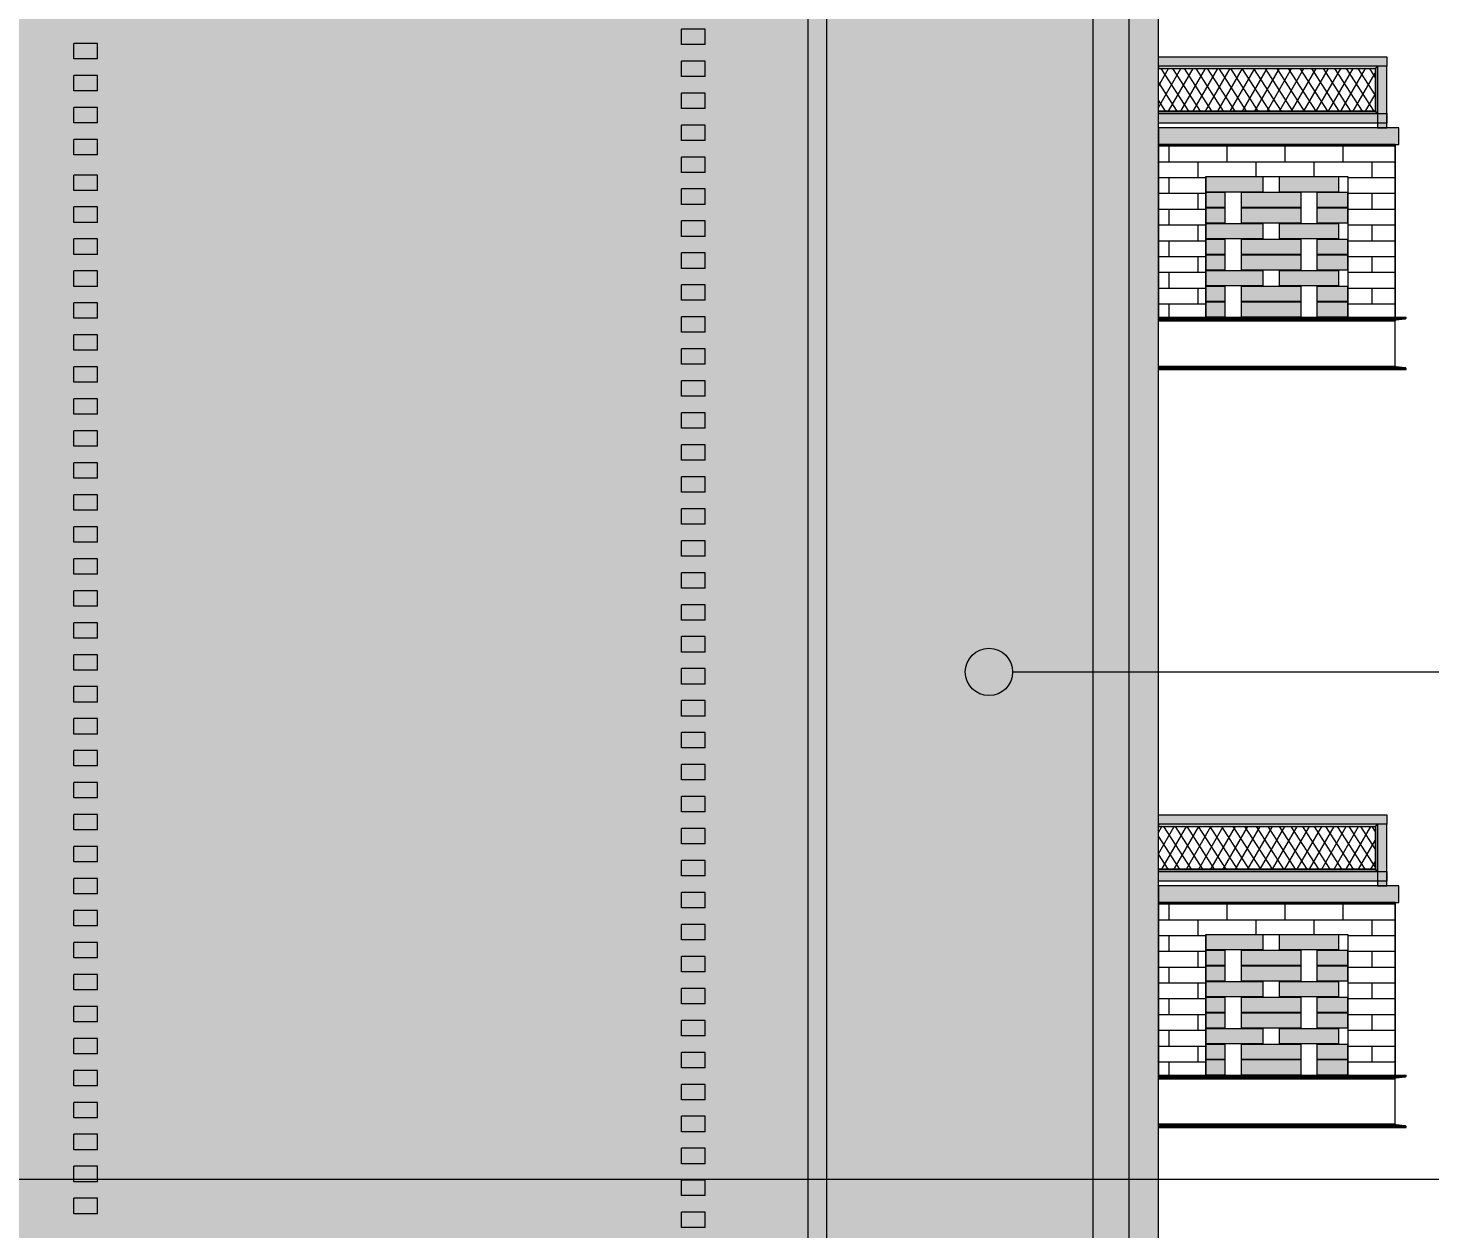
# Model space of a CAD drawing. Header units: millimetres. Extents: x 476571643 to 477489869, y 4620928210 to 4621294454.
# Drawn here: x 477350402 to 477356324, y 4621035677 to 4621040747 of the extents above; entities that cross this region are included whole.
import ezdxf

# ---------------------------------------------------------------- set-up
doc = ezdxf.new("R2010")
doc.units = ezdxf.units.MM
doc.header["$MEASUREMENT"] = 0
doc.set_wipeout_variables(frame=1)
doc.linetypes.add('Wipeout_Contour', pattern=[1000, 0, -1000])
for name, color, linetype, lineweight in [('0_Pen_No__250_Pen_No__255', 255, 'Continuous', 0), ('0_Pen_No__250_Pen_No__7', 7, 'Continuous', 0), ('New_2D Drafting - General_Pen_No__30_Pen_No__9_Pen_No__9_Pen_No__250', 7, 'Continuous', 0), ('New_2D Drafting - General_Pen_No__30_Pen_No__9_Pen_No__9_Pen_No__255', 255, 'Continuous', 0), ('New_2D Drafting - General_Pen_No__30_Pen_No__9_Pen_No__9_Pen_No__7', 7, 'Continuous', 0), ('New_2D Drafting - General_Pen_No__4', 7, 'Continuous', 0), ('New_2D Drafting - General_Pen_No__7', 7, 'Continuous', 0), ('New_Structural - Bearing_Pen_No__250', 7, 'Continuous', 0), ('New_Structural - Bearing_Pen_No__4', 7, 'Continuous', 0), ('Structural - Bearing_Pen_No__250', 7, 'Continuous', 0), ('zoma_Pen_No__142', 142, 'Continuous', 0), ('zoma_Pen_No__5_Pen_No__142', 142, 'Continuous', 0)]:
    doc.layers.add(name, color=color, linetype=linetype, lineweight=lineweight)
for name, color, linetype in [('New_2D Drafting - General_Pen_No__30_Pen_No__9_Pen_No__9', 7, 'Continuous'), ('zoma', 7, 'Continuous'), ('zoma_Pen_No__5', 7, 'Continuous')]:
    doc.layers.add(name, color=color, linetype=linetype)
doc.layers.add('New_2D Drafting - General_Pen_No__30_Pen_No__9_Pen_No__9_Pen_No__252', color=7, linetype='Continuous', lineweight=0, true_color=0x666666)
doc.layers.add('New_2D Drafting - General_Pen_No__30_Pen_No__9_Pen_No__9_Pen_No__254', color=7, linetype='Continuous', lineweight=0, true_color=0xcccccc)
doc.styles.add('GENERATED_STYLE_2', font='arial.ttf')
doc.dimstyles.new('GENERATED_STYLE__3', dxfattribs={"dimtxt": 200, "dimasz": 64.421331, "dimexe": 0.18, "dimexo": 3, "dimgap": 0.09, "dimtad": 1, "dimtih": 1, "dimtoh": 1, "dimlfac": 0.001, "dimzin": 0, "dimdsep": 46, "dimtxsty": 'GENERATED_STYLE_2', "dimblk": 'ARROWHEAD_2', "dimblk1": 'ARROWHEAD_2', "dimblk2": 'ARROWHEAD_2', "dimcen": 0.09, "dimclrd": 142, "dimclre": 142, "dimclrt": 142, "dimadec": 0, "dimazin": 0, "dimtfac": 1, "dimtdec": 4, "dimtmove": 0, "dimatfit": 3, "dimfxl": 1, "dimtolj": 1, "dimtzin": 0, "dimarcsym": 0})
pattern_1 = [(60, (476844527.15, 4621385791.044), (-38.9711432, 22.5), []), (122.8330945, (476844527.15, 4621385791.044), (36.8060797, 18.75), [])]

# ---------------------------------------------------------------- blocks, each defined once
blk = doc.blocks.new('*D1071', base_point=(476844527.1, 4621385791))
at = {"layer": 'zoma_Pen_No__142', "color": 142, "linetype": 'Continuous', "lineweight": 0, "transparency": 16777216}
for p, q in [((477354776.7, 4621029200.2), (477354776.7, 4621029073.1)), ((477355176.7, 4621029200.2), (477355176.7, 4621029073.1)), ((477354752.2, 4621029094.3), (477354801.2, 4621029179)), ((477355152.2, 4621029094.3), (477355201.2, 4621029179)), ((477355176.7, 4621029136.6), (477354776.7, 4621029136.6)), ((477355218.2, 4621029136.6), (477355176.7, 4621029136.6))]:
    blk.add_line(p, q, dxfattribs=at)
at = {"layer": 'zoma_Pen_No__142', "color": 142, "lineweight": 0, "transparency": 16777216, "insert": (477355201.2, 4621029176.6), "char_height": 200, "attachment_point": 7, "style": 'GENERATED_STYLE_2'}
blk.add_mtext('\\A1;{\\pql;\\fArial CYR|b0|i0|c204|p34;0.40}', dxfattribs=at)
blk = doc.blocks.new('ARROWHEAD_2')
at = {"color": 0, "linetype": 'Continuous', "lineweight": 0}
for p, q in [((0, 0), (-1, 0)), ((-0.378, -0.655), (0.378, 0.655))]:
    blk.add_line(p, q, dxfattribs=at)
blk = doc.blocks.new('*D1072', base_point=(476844527.1, 4621385791))
at = {"layer": 'zoma_Pen_No__142', "color": 142, "linetype": 'Continuous', "lineweight": 0, "transparency": 16777216}
for p, q in [((477348276.8, 4621029200.2), (477348276.8, 4621029073.1)), ((477354776.7, 4621029200.2), (477354776.7, 4621029073.1)), ((477348252.4, 4621029094.3), (477348301.3, 4621029179)), ((477354752.2, 4621029094.3), (477354801.2, 4621029179)), ((477354776.7, 4621029136.6), (477348276.8, 4621029136.6))]:
    blk.add_line(p, q, dxfattribs=at)
at = {"layer": 'zoma_Pen_No__142', "color": 142, "lineweight": 0, "transparency": 16777216, "char_height": 200, "attachment_point": 7, "style": 'GENERATED_STYLE_2'}
for s, insert in [('\\A1;{\\pql;\\fArial CYR|b0|i0|c204|p34;0.40}', (477348301.3, 4621029176.6)), ('\\A1;{\\pql;\\fArial CYR|b0|i0|c204|p34;6.50}', (477351260.7, 4621029176.6))]:
    blk.add_mtext(s, dxfattribs=dict(at, insert=insert))
blk = doc.blocks.new('Line_113', base_point=(477354460.9, 4621038028.9))
at = {"layer": 'zoma_Pen_No__5_Pen_No__142', "linetype": 'Continuous', "lineweight": 0}
blk.add_hatch(color=142, dxfattribs=at).paths.add_polyline_path([(477354360.9, 4621038028.9), (477354368.5, 4621037990.6), (477354390.2, 4621037958.2), (477354422.6, 4621037936.5), (477354460.9, 4621037928.9), (477354499.2, 4621037936.5), (477354531.6, 4621037958.2), (477354553.3, 4621037990.6), (477354560.9, 4621038028.9), (477354553.3, 4621038067.2), (477354531.6, 4621038099.6), (477354499.2, 4621038121.3), (477354460.9, 4621038128.9), (477354422.6, 4621038121.3), (477354390.2, 4621038099.6), (477354368.5, 4621038067.2)])
at = {"layer": 'zoma_Pen_No__5_Pen_No__142', "color": 142, "linetype": 'Continuous', "lineweight": 0}
blk.add_line((477354560.9, 4621038028.9), (477367891.1, 4621038028.9), dxfattribs=at)
blk.add_circle((477354460.9, 4621038028.9), 100, dxfattribs=at)
blk = doc.blocks.new('Line_122', base_point=(477337080.7, 4621035887.1))
at = {"layer": 'zoma_Pen_No__5_Pen_No__142', "color": 142, "linetype": 'Continuous', "lineweight": 0}
blk.add_line((477337180.7, 4621035887.1), (477367891.1, 4621035887.1), dxfattribs=at)

msp = doc.modelspace()

# ---------------------------------------------------------------- hatches: boundary and pattern name
at = {"layer": '0_Pen_No__250_Pen_No__255', "linetype": 'Continuous', "lineweight": 0, "true_color": 0x3f3f3f}
msp.add_hatch(color=250, dxfattribs=at).paths.add_polyline_path([(477353776.646, 4621031074.056), (477353776.646, 4621044388.623), (477353696.477, 4621044388.623), (477353696.12, 4621031074.055)])
at = {"layer": 'New_2D Drafting - General_Pen_No__30_Pen_No__9_Pen_No__9_Pen_No__254', "linetype": 'Continuous', "lineweight": 0, "true_color": 0xcccccc}
h = msp.add_hatch(dxfattribs=at)
h.set_pattern_fill('BRICK___RUNNING_BOND', color=254, style=0, pattern_type=2)
h.set_pattern_definition([(180, (477344577, 4621041395.33), (0, 66.64), []), (90, (477344577, 4621041395.33), (244.8, 0), [66.64, -66.64]), (90, (477344454.6, 4621041461.97), (244.8, 0), [66.64, -66.64])])
h.paths.add_polyline_path([(477337406.639, 4621035816.115), (477337477.043, 4621035816.115), (477337477.043, 4621033186.772), (477337481.597, 4621033186.115), (477355176.646, 4621033186.115), (477355176.646, 4621036386.104), (477355176.646, 4621046385.712), (477337406.646, 4621046385.708), (477337406.646, 4621045926.117)])
h.paths.add_polyline_path([(477346352.317, 4621038886.115), (477347952.751, 4621038886.115), (477347952.751, 4621037286.115), (477346352.317, 4621037286.115)], flags=0)
h.paths.add_polyline_path([(477347952.751, 4621040486.115), (477346352.317, 4621040486.115), (477346352.317, 4621042086.115), (477347952.751, 4621042086.115)], flags=0)
h.paths.add_polyline_path([(477347952.751, 4621034086.115), (477347952.751, 4621035686.115), (477346352.751, 4621035686.115), (477346352.751, 4621034086.115)], flags=0)
h.paths.add_polyline_path([(477347952.751, 4621043686.116), (477347952.751, 4621045286.115), (477346352.751, 4621045286.115), (477346352.751, 4621043686.116)], flags=0)
at = {"layer": 'New_2D Drafting - General_Pen_No__30_Pen_No__9_Pen_No__9_Pen_No__255', "linetype": 'Continuous', "lineweight": 0}
for points in [[(477355051.714, 4621030902.216), (477354901.714, 4621030923.832), (477354901.714, 4621045686.141), (477355051.714, 4621045686.141)], [(477356142.005, 4621040626.114), (477356142.005, 4621040586.114), (477355176.646, 4621040586.114), (477355176.646, 4621040626.114)], [(477356091.999, 4621040576.114), (477356101.999, 4621040586.114), (477355176.646, 4621040586.114), (477355176.646, 4621040576.114)], [(477356091.999, 4621040576.114), (477356091.999, 4621040396.114), (477356101.999, 4621040386.114), (477356101.999, 4621040586.114)], [(477356101.999, 4621040326.114), (477356142.005, 4621040326.114), (477356142.005, 4621040586.114), (477356101.999, 4621040586.114)], [(477356091.999, 4621040396.114), (477356101.999, 4621040386.114), (477355176.646, 4621040386.114), (477355176.646, 4621040396.114)], [(477356142.005, 4621040386.114), (477356142.005, 4621040346.114), (477355176.646, 4621040346.114), (477355176.646, 4621040386.114)], [(477355176.646, 4621040256.114), (477356192.005, 4621040256.114), (477356192.005, 4621040326.114), (477355176.646, 4621040326.114)], [(477356142.005, 4621037426.114), (477356142.005, 4621037386.114), (477355176.646, 4621037386.114), (477355176.646, 4621037426.114)], [(477356091.999, 4621037376.114), (477356101.999, 4621037386.114), (477355176.646, 4621037386.114), (477355176.646, 4621037376.114)], [(477356091.999, 4621037376.114), (477356091.999, 4621037196.114), (477356101.999, 4621037186.114), (477356101.999, 4621037386.114)], [(477356101.999, 4621037126.114), (477356142.005, 4621037126.114), (477356142.005, 4621037386.114), (477356101.999, 4621037386.114)], [(477356091.999, 4621037196.114), (477356101.999, 4621037186.114), (477355176.646, 4621037186.114), (477355176.646, 4621037196.114)], [(477356142.005, 4621037186.114), (477356142.005, 4621037146.114), (477355176.646, 4621037146.114), (477355176.646, 4621037186.114)], [(477355176.646, 4621037056.114), (477356192.005, 4621037056.114), (477356192.005, 4621037126.114), (477355176.646, 4621037126.114)]]:
    msp.add_hatch(color=255, dxfattribs=at).paths.add_polyline_path(points)
at = {"layer": 'New_2D Drafting - General_Pen_No__7', "linetype": 'Continuous', "lineweight": 0}
h = msp.add_hatch(dxfattribs=at)
h.set_pattern_fill('BATT_INSULATION', style=0, pattern_type=2)
h.set_pattern_definition(pattern_1)
h.paths.add_polyline_path([(477355176.646, 4621040396.114), (477355176.646, 4621040576.114), (477356091.999, 4621040576.114), (477356091.999, 4621040396.114)])
h = msp.add_hatch(dxfattribs=at)
h.set_pattern_fill('BATT_INSULATION', style=0, pattern_type=2)
h.set_pattern_definition(pattern_1)
h.paths.add_polyline_path([(477355176.646, 4621037196.114), (477355176.646, 4621037376.114), (477356091.999, 4621037376.114), (477356091.999, 4621037196.114)])

# ---------------------------------------------------------------- linework, layer by layer
at = {"layer": '0_Pen_No__250_Pen_No__7', "color": 7, "linetype": 'Continuous', "lineweight": 0, "flags": 128}
msp.add_lwpolyline([(477353776.646, 4621031074.056), (477353776.646, 4621044388.623), (477353696.477, 4621044388.623), (477353696.12, 4621031074.055)], close=True, dxfattribs=at)
at = {"layer": 'New_2D Drafting - General_Pen_No__30_Pen_No__9_Pen_No__9_Pen_No__250', "color": 7, "linetype": 'Continuous', "lineweight": 0, "flags": 128}
for points in [[(477356142.005, 4621040386.114), (477356142.005, 4621040346.114), (477355176.646, 4621040346.114), (477355176.646, 4621040386.114)], [(477356142.005, 4621037186.114), (477356142.005, 4621037146.114), (477355176.646, 4621037146.114), (477355176.646, 4621037186.114)]]:
    msp.add_lwpolyline(points, close=True, dxfattribs=at)
at = {"layer": 'New_2D Drafting - General_Pen_No__30_Pen_No__9_Pen_No__9_Pen_No__7', "color": 7, "linetype": 'Continuous', "lineweight": 0, "flags": 128}
for points in [[(477337406.639, 4621035816.115), (477337477.043, 4621035816.115), (477337477.043, 4621033186.772), (477337481.597, 4621033186.115), (477355176.646, 4621033186.115), (477355176.646, 4621036386.104), (477355176.646, 4621046385.712), (477337406.646, 4621046385.708), (477337406.646, 4621045926.117)], [(477355051.714, 4621030902.216), (477354901.714, 4621030923.832), (477354901.714, 4621045686.141), (477355051.714, 4621045686.141)], [(477356142.005, 4621040626.114), (477356142.005, 4621040586.114), (477355176.646, 4621040586.114), (477355176.646, 4621040626.114)], [(477356091.999, 4621040576.114), (477356101.999, 4621040586.114), (477355176.646, 4621040586.114), (477355176.646, 4621040576.114)], [(477356091.999, 4621040576.114), (477356091.999, 4621040396.114), (477356101.999, 4621040386.114), (477356101.999, 4621040586.114)], [(477356101.999, 4621040326.114), (477356142.005, 4621040326.114), (477356142.005, 4621040586.114), (477356101.999, 4621040586.114)], [(477356091.999, 4621040396.114), (477356101.999, 4621040386.114), (477355176.646, 4621040386.114), (477355176.646, 4621040396.114)], [(477355176.646, 4621040256.114), (477356192.005, 4621040256.114), (477356192.005, 4621040326.114), (477355176.646, 4621040326.114)], [(477356142.005, 4621037426.114), (477356142.005, 4621037386.114), (477355176.646, 4621037386.114), (477355176.646, 4621037426.114)], [(477356091.999, 4621037376.114), (477356101.999, 4621037386.114), (477355176.646, 4621037386.114), (477355176.646, 4621037376.114)], [(477356091.999, 4621037376.114), (477356091.999, 4621037196.114), (477356101.999, 4621037186.114), (477356101.999, 4621037386.114)], [(477356101.999, 4621037126.114), (477356142.005, 4621037126.114), (477356142.005, 4621037386.114), (477356101.999, 4621037386.114)], [(477356091.999, 4621037196.114), (477356101.999, 4621037186.114), (477355176.646, 4621037186.114), (477355176.646, 4621037196.114)], [(477355176.646, 4621037056.114), (477356192.005, 4621037056.114), (477356192.005, 4621037126.114), (477355176.646, 4621037126.114)]]:
    msp.add_lwpolyline(points, close=True, dxfattribs=at)
at = {"layer": 'New_2D Drafting - General_Pen_No__4', "color": 7, "linetype": 'Continuous', "lineweight": 0, "flags": 128}
for points in [[(477355176.646, 4621040396.114), (477355176.646, 4621040576.114), (477356091.999, 4621040576.114), (477356091.999, 4621040396.114)], [(477355176.646, 4621037196.114), (477355176.646, 4621037376.114), (477356091.999, 4621037376.114), (477356091.999, 4621037196.114)]]:
    msp.add_lwpolyline(points, close=True, dxfattribs=at)
at = {"layer": 'New_Structural - Bearing_Pen_No__250', "color": 7, "linetype": 'Continuous', "lineweight": 0}
for p, q in [((477353162.422, 4621040677.856), (477353162.422, 4621040742.856)), ((477353262.422, 4621040742.856), (477353162.422, 4621040742.856)), ((477353262.422, 4621040677.856), (477353262.422, 4621040742.856)), ((477350595.867, 4621040616.738), (477350595.867, 4621040681.738)), ((477350695.867, 4621040681.738), (477350595.867, 4621040681.738)), ((477350695.867, 4621040616.738), (477350695.867, 4621040681.738)), ((477353262.422, 4621040677.856), (477353162.422, 4621040677.856)), ((477350695.867, 4621040616.738), (477350595.867, 4621040616.738)), ((477353162.422, 4621040542.856), (477353162.422, 4621040607.856)), ((477353262.422, 4621040607.856), (477353162.422, 4621040607.856)), ((477353262.422, 4621040542.856), (477353262.422, 4621040607.856)), ((477350595.867, 4621040481.738), (477350595.867, 4621040546.738)), ((477350695.867, 4621040546.738), (477350595.867, 4621040546.738)), ((477350695.867, 4621040481.738), (477350695.867, 4621040546.738)), ((477353262.422, 4621040542.856), (477353162.422, 4621040542.856)), ((477350695.867, 4621040481.738), (477350595.867, 4621040481.738)), ((477353162.422, 4621040407.856), (477353162.422, 4621040472.856)), ((477353262.422, 4621040472.856), (477353162.422, 4621040472.856)), ((477353262.422, 4621040407.856), (477353262.422, 4621040472.856)), ((477350595.867, 4621040346.738), (477350595.867, 4621040411.738)), ((477350695.867, 4621040411.738), (477350595.867, 4621040411.738)), ((477350695.867, 4621040346.738), (477350695.867, 4621040411.738)), ((477353262.422, 4621040407.856), (477353162.422, 4621040407.856)), ((477350695.867, 4621040346.738), (477350595.867, 4621040346.738)), ((477353162.422, 4621040272.856), (477353162.422, 4621040337.856)), ((477353262.422, 4621040337.856), (477353162.422, 4621040337.856)), ((477353262.422, 4621040272.856), (477353262.422, 4621040337.856)), ((477350595.867, 4621040211.738), (477350595.867, 4621040276.738)), ((477350695.867, 4621040276.738), (477350595.867, 4621040276.738)), ((477350695.867, 4621040211.738), (477350695.867, 4621040276.738)), ((477353262.422, 4621040272.856), (477353162.422, 4621040272.856)), ((477350695.867, 4621040211.738), (477350595.867, 4621040211.738)), ((477353162.422, 4621040137.856), (477353162.422, 4621040202.856)), ((477353262.422, 4621040202.856), (477353162.422, 4621040202.856)), ((477353262.422, 4621040137.856), (477353262.422, 4621040202.856)), ((477350595.867, 4621040061.822), (477350595.867, 4621040126.822)), ((477350695.867, 4621040126.822), (477350595.867, 4621040126.822)), ((477350695.867, 4621040061.822), (477350695.867, 4621040126.822)), ((477353262.422, 4621040137.856), (477353162.422, 4621040137.856)), ((477350695.867, 4621040061.822), (477350595.867, 4621040061.822)), ((477353162.422, 4621040002.856), (477353162.422, 4621040067.856)), ((477353262.422, 4621040067.856), (477353162.422, 4621040067.856)), ((477353262.422, 4621040002.856), (477353262.422, 4621040067.856)), ((477350595.867, 4621039926.822), (477350595.867, 4621039991.822)), ((477350695.867, 4621039991.822), (477350595.867, 4621039991.822)), ((477350695.867, 4621039926.822), (477350695.867, 4621039991.822)), ((477353262.422, 4621040002.856), (477353162.422, 4621040002.856)), ((477350695.867, 4621039926.822), (477350595.867, 4621039926.822)), ((477353162.422, 4621039867.856), (477353162.422, 4621039932.856)), ((477353262.422, 4621039932.856), (477353162.422, 4621039932.856)), ((477353262.422, 4621039867.856), (477353262.422, 4621039932.856)), ((477353262.422, 4621039867.856), (477353162.422, 4621039867.856)), ((477350595.867, 4621039791.822), (477350595.867, 4621039856.822)), ((477350695.867, 4621039856.822), (477350595.867, 4621039856.822)), ((477350695.867, 4621039791.822), (477350695.867, 4621039856.822)), ((477350695.867, 4621039791.822), (477350595.867, 4621039791.822)), ((477353162.422, 4621039732.856), (477353162.422, 4621039797.856)), ((477353262.422, 4621039797.856), (477353162.422, 4621039797.856)), ((477353262.422, 4621039732.856), (477353262.422, 4621039797.856)), ((477350595.867, 4621039656.822), (477350595.867, 4621039721.822)), ((477350695.867, 4621039721.822), (477350595.867, 4621039721.822)), ((477350695.867, 4621039656.822), (477350695.867, 4621039721.822)), ((477353262.422, 4621039732.856), (477353162.422, 4621039732.856)), ((477350695.867, 4621039656.822), (477350595.867, 4621039656.822)), ((477353162.422, 4621039597.856), (477353162.422, 4621039662.856)), ((477353262.422, 4621039662.856), (477353162.422, 4621039662.856)), ((477353262.422, 4621039597.856), (477353262.422, 4621039662.856)), ((477350595.867, 4621039521.822), (477350595.867, 4621039586.822)), ((477350695.867, 4621039586.822), (477350595.867, 4621039586.822)), ((477350695.867, 4621039521.822), (477350695.867, 4621039586.822)), ((477353262.422, 4621039597.856), (477353162.422, 4621039597.856)), ((477350695.867, 4621039521.822), (477350595.867, 4621039521.822)), ((477353162.422, 4621039462.856), (477353162.422, 4621039527.856)), ((477353262.422, 4621039527.856), (477353162.422, 4621039527.856)), ((477353262.422, 4621039462.856), (477353262.422, 4621039527.856)), ((477350595.867, 4621039386.822), (477350595.867, 4621039451.822)), ((477350695.867, 4621039451.822), (477350595.867, 4621039451.822)), ((477350695.867, 4621039386.822), (477350695.867, 4621039451.822)), ((477353262.422, 4621039462.856), (477353162.422, 4621039462.856)), ((477350695.867, 4621039386.822), (477350595.867, 4621039386.822)), ((477353162.422, 4621039327.856), (477353162.422, 4621039392.856)), ((477353262.422, 4621039392.856), (477353162.422, 4621039392.856)), ((477353262.422, 4621039327.856), (477353262.422, 4621039392.856)), ((477353262.422, 4621039327.856), (477353162.422, 4621039327.856)), ((477350595.867, 4621039251.822), (477350595.867, 4621039316.822)), ((477350695.867, 4621039316.822), (477350595.867, 4621039316.822)), ((477350695.867, 4621039251.822), (477350695.867, 4621039316.822)), ((477350695.867, 4621039251.822), (477350595.867, 4621039251.822)), ((477353162.422, 4621039192.856), (477353162.422, 4621039257.856)), ((477353262.422, 4621039257.856), (477353162.422, 4621039257.856)), ((477353262.422, 4621039192.856), (477353262.422, 4621039257.856)), ((477350595.867, 4621039116.822), (477350595.867, 4621039181.822)), ((477350695.867, 4621039181.822), (477350595.867, 4621039181.822)), ((477350695.867, 4621039116.822), (477350695.867, 4621039181.822)), ((477353262.422, 4621039192.856), (477353162.422, 4621039192.856)), ((477350695.867, 4621039116.822), (477350595.867, 4621039116.822)), ((477353162.422, 4621039057.856), (477353162.422, 4621039122.856)), ((477353262.422, 4621039122.856), (477353162.422, 4621039122.856)), ((477353262.422, 4621039057.856), (477353262.422, 4621039122.856)), ((477350595.867, 4621038981.822), (477350595.867, 4621039046.822)), ((477350695.867, 4621039046.822), (477350595.867, 4621039046.822)), ((477350695.867, 4621038981.822), (477350695.867, 4621039046.822)), ((477353262.422, 4621039057.856), (477353162.422, 4621039057.856)), ((477350695.867, 4621038981.822), (477350595.867, 4621038981.822)), ((477353162.422, 4621038922.856), (477353162.422, 4621038987.856)), ((477353262.422, 4621038987.856), (477353162.422, 4621038987.856)), ((477353262.422, 4621038922.856), (477353262.422, 4621038987.856)), ((477350595.867, 4621038846.822), (477350595.867, 4621038911.822)), ((477350695.867, 4621038911.822), (477350595.867, 4621038911.822)), ((477350695.867, 4621038846.822), (477350695.867, 4621038911.822)), ((477353262.422, 4621038922.856), (477353162.422, 4621038922.856)), ((477353162.422, 4621038787.856), (477353162.422, 4621038852.856)), ((477353262.422, 4621038852.856), (477353162.422, 4621038852.856)), ((477353262.422, 4621038787.856), (477353262.422, 4621038852.856)), ((477350695.867, 4621038846.822), (477350595.867, 4621038846.822)), ((477350595.867, 4621038711.822), (477350595.867, 4621038776.822)), ((477350695.867, 4621038776.822), (477350595.867, 4621038776.822)), ((477350695.867, 4621038711.822), (477350695.867, 4621038776.822)), ((477353262.422, 4621038787.856), (477353162.422, 4621038787.856)), ((477350695.867, 4621038711.822), (477350595.867, 4621038711.822)), ((477353162.422, 4621038652.856), (477353162.422, 4621038717.856)), ((477353262.422, 4621038717.856), (477353162.422, 4621038717.856)), ((477353262.422, 4621038652.856), (477353262.422, 4621038717.856)), ((477350595.867, 4621038576.822), (477350595.867, 4621038641.822)), ((477350695.867, 4621038641.822), (477350595.867, 4621038641.822)), ((477350695.867, 4621038576.822), (477350695.867, 4621038641.822)), ((477353262.422, 4621038652.856), (477353162.422, 4621038652.856)), ((477350695.867, 4621038576.822), (477350595.867, 4621038576.822)), ((477353162.422, 4621038517.856), (477353162.422, 4621038582.856)), ((477353262.422, 4621038582.856), (477353162.422, 4621038582.856)), ((477353262.422, 4621038517.856), (477353262.422, 4621038582.856)), ((477350595.867, 4621038441.822), (477350595.867, 4621038506.822)), ((477350695.867, 4621038506.822), (477350595.867, 4621038506.822)), ((477350695.867, 4621038441.822), (477350695.867, 4621038506.822)), ((477353262.422, 4621038517.856), (477353162.422, 4621038517.856)), ((477350695.867, 4621038441.822), (477350595.867, 4621038441.822)), ((477353162.422, 4621038382.856), (477353162.422, 4621038447.856)), ((477353262.422, 4621038447.856), (477353162.422, 4621038447.856)), ((477353262.422, 4621038382.856), (477353262.422, 4621038447.856)), ((477353262.422, 4621038382.856), (477353162.422, 4621038382.856)), ((477350595.867, 4621038306.822), (477350595.867, 4621038371.822)), ((477350695.867, 4621038371.822), (477350595.867, 4621038371.822)), ((477350695.867, 4621038306.822), (477350695.867, 4621038371.822)), ((477350695.867, 4621038306.822), (477350595.867, 4621038306.822)), ((477353162.422, 4621038247.856), (477353162.422, 4621038312.856)), ((477353262.422, 4621038312.856), (477353162.422, 4621038312.856)), ((477353262.422, 4621038247.856), (477353262.422, 4621038312.856)), ((477350595.867, 4621038171.822), (477350595.867, 4621038236.822)), ((477350695.867, 4621038236.822), (477350595.867, 4621038236.822)), ((477350695.867, 4621038171.822), (477350695.867, 4621038236.822)), ((477353262.422, 4621038247.856), (477353162.422, 4621038247.856)), ((477350695.867, 4621038171.822), (477350595.867, 4621038171.822)), ((477353162.422, 4621038112.856), (477353162.422, 4621038177.856)), ((477353262.422, 4621038177.856), (477353162.422, 4621038177.856)), ((477353262.422, 4621038112.856), (477353262.422, 4621038177.856)), ((477350595.867, 4621038036.822), (477350595.867, 4621038101.822)), ((477350695.867, 4621038101.822), (477350595.867, 4621038101.822)), ((477350695.867, 4621038036.822), (477350695.867, 4621038101.822)), ((477353262.422, 4621038112.856), (477353162.422, 4621038112.856)), ((477350695.867, 4621038036.822), (477350595.867, 4621038036.822)), ((477353162.422, 4621037977.856), (477353162.422, 4621038042.856)), ((477353262.422, 4621038042.856), (477353162.422, 4621038042.856)), ((477353262.422, 4621037977.856), (477353262.422, 4621038042.856)), ((477350595.867, 4621037901.822), (477350595.867, 4621037966.822)), ((477350695.867, 4621037966.822), (477350595.867, 4621037966.822)), ((477350695.867, 4621037901.822), (477350695.867, 4621037966.822)), ((477353262.422, 4621037977.856), (477353162.422, 4621037977.856)), ((477353162.422, 4621037842.856), (477353162.422, 4621037907.856)), ((477353262.422, 4621037907.856), (477353162.422, 4621037907.856)), ((477353262.422, 4621037842.856), (477353262.422, 4621037907.856)), ((477350695.867, 4621037901.822), (477350595.867, 4621037901.822)), ((477350595.867, 4621037766.822), (477350595.867, 4621037831.822)), ((477350695.867, 4621037831.822), (477350595.867, 4621037831.822)), ((477350695.867, 4621037766.822), (477350695.867, 4621037831.822)), ((477353262.422, 4621037842.856), (477353162.422, 4621037842.856)), ((477350695.867, 4621037766.822), (477350595.867, 4621037766.822)), ((477353162.422, 4621037707.856), (477353162.422, 4621037772.856)), ((477353262.422, 4621037772.856), (477353162.422, 4621037772.856)), ((477353262.422, 4621037707.856), (477353262.422, 4621037772.856)), ((477350595.867, 4621037631.822), (477350595.867, 4621037696.822)), ((477350695.867, 4621037696.822), (477350595.867, 4621037696.822)), ((477350695.867, 4621037631.822), (477350695.867, 4621037696.822)), ((477353262.422, 4621037707.856), (477353162.422, 4621037707.856)), ((477350695.867, 4621037631.822), (477350595.867, 4621037631.822)), ((477353162.422, 4621037572.856), (477353162.422, 4621037637.856)), ((477353262.422, 4621037637.856), (477353162.422, 4621037637.856)), ((477353262.422, 4621037572.856), (477353262.422, 4621037637.856)), ((477350595.867, 4621037496.822), (477350595.867, 4621037561.822)), ((477350695.867, 4621037561.822), (477350595.867, 4621037561.822)), ((477350695.867, 4621037496.822), (477350695.867, 4621037561.822)), ((477353262.422, 4621037572.856), (477353162.422, 4621037572.856)), ((477350695.867, 4621037496.822), (477350595.867, 4621037496.822)), ((477353162.422, 4621037437.856), (477353162.422, 4621037502.856)), ((477353262.422, 4621037502.856), (477353162.422, 4621037502.856)), ((477353262.422, 4621037437.856), (477353262.422, 4621037502.856)), ((477353262.422, 4621037437.856), (477353162.422, 4621037437.856)), ((477350595.867, 4621037361.822), (477350595.867, 4621037426.822)), ((477350695.867, 4621037426.822), (477350595.867, 4621037426.822)), ((477350695.867, 4621037361.822), (477350695.867, 4621037426.822)), ((477350695.867, 4621037361.822), (477350595.867, 4621037361.822)), ((477353162.422, 4621037302.856), (477353162.422, 4621037367.856)), ((477353262.422, 4621037367.856), (477353162.422, 4621037367.856)), ((477353262.422, 4621037302.856), (477353262.422, 4621037367.856)), ((477350595.867, 4621037226.822), (477350595.867, 4621037291.822)), ((477350695.867, 4621037291.822), (477350595.867, 4621037291.822)), ((477350695.867, 4621037226.822), (477350695.867, 4621037291.822)), ((477353262.422, 4621037302.856), (477353162.422, 4621037302.856)), ((477350695.867, 4621037226.822), (477350595.867, 4621037226.822)), ((477353162.422, 4621037167.856), (477353162.422, 4621037232.856)), ((477353262.422, 4621037232.856), (477353162.422, 4621037232.856)), ((477353262.422, 4621037167.856), (477353262.422, 4621037232.856)), ((477350595.867, 4621037091.822), (477350595.867, 4621037156.822)), ((477350695.867, 4621037156.822), (477350595.867, 4621037156.822)), ((477350695.867, 4621037091.822), (477350695.867, 4621037156.822)), ((477353262.422, 4621037167.856), (477353162.422, 4621037167.856)), ((477350695.867, 4621037091.822), (477350595.867, 4621037091.822)), ((477353162.422, 4621037032.856), (477353162.422, 4621037097.856)), ((477353262.422, 4621037097.856), (477353162.422, 4621037097.856)), ((477353262.422, 4621037032.856), (477353262.422, 4621037097.856)), ((477350595.867, 4621036956.822), (477350595.867, 4621037021.822)), ((477350695.867, 4621037021.822), (477350595.867, 4621037021.822)), ((477350695.867, 4621036956.822), (477350695.867, 4621037021.822)), ((477353262.422, 4621037032.856), (477353162.422, 4621037032.856)), ((477350695.867, 4621036956.822), (477350595.867, 4621036956.822)), ((477353162.422, 4621036897.856), (477353162.422, 4621036962.856)), ((477353262.422, 4621036962.856), (477353162.422, 4621036962.856)), ((477353262.422, 4621036897.856), (477353262.422, 4621036962.856)), ((477353262.422, 4621036897.856), (477353162.422, 4621036897.856)), ((477350595.867, 4621036821.822), (477350595.867, 4621036886.822)), ((477350695.867, 4621036886.822), (477350595.867, 4621036886.822)), ((477350695.867, 4621036821.822), (477350695.867, 4621036886.822)), ((477350695.867, 4621036821.822), (477350595.867, 4621036821.822)), ((477353162.422, 4621036762.856), (477353162.422, 4621036827.856)), ((477353262.422, 4621036827.856), (477353162.422, 4621036827.856)), ((477353262.422, 4621036762.856), (477353262.422, 4621036827.856)), ((477350595.867, 4621036686.822), (477350595.867, 4621036751.822)), ((477350695.867, 4621036751.822), (477350595.867, 4621036751.822)), ((477350695.867, 4621036686.822), (477350695.867, 4621036751.822)), ((477353262.422, 4621036762.856), (477353162.422, 4621036762.856)), ((477350695.867, 4621036686.822), (477350595.867, 4621036686.822)), ((477353162.422, 4621036627.856), (477353162.422, 4621036692.856)), ((477353262.422, 4621036692.856), (477353162.422, 4621036692.856)), ((477353262.422, 4621036627.856), (477353262.422, 4621036692.856)), ((477350595.867, 4621036551.822), (477350595.867, 4621036616.822)), ((477350695.867, 4621036616.822), (477350595.867, 4621036616.822)), ((477350695.867, 4621036551.822), (477350695.867, 4621036616.822)), ((477353262.422, 4621036627.856), (477353162.422, 4621036627.856)), ((477350695.867, 4621036551.822), (477350595.867, 4621036551.822)), ((477353162.422, 4621036492.856), (477353162.422, 4621036557.856)), ((477353262.422, 4621036557.856), (477353162.422, 4621036557.856)), ((477353262.422, 4621036492.856), (477353262.422, 4621036557.856)), ((477353262.422, 4621036492.856), (477353162.422, 4621036492.856)), ((477350595.867, 4621036416.822), (477350595.867, 4621036481.822)), ((477350695.867, 4621036481.822), (477350595.867, 4621036481.822)), ((477350695.867, 4621036416.822), (477350695.867, 4621036481.822)), ((477350695.867, 4621036416.822), (477350595.867, 4621036416.822)), ((477353162.422, 4621036357.856), (477353162.422, 4621036422.856)), ((477353262.422, 4621036422.856), (477353162.422, 4621036422.856)), ((477353262.422, 4621036357.856), (477353262.422, 4621036422.856)), ((477350595.867, 4621036281.822), (477350595.867, 4621036346.822)), ((477350695.867, 4621036346.822), (477350595.867, 4621036346.822)), ((477350695.867, 4621036281.822), (477350695.867, 4621036346.822)), ((477353262.422, 4621036357.856), (477353162.422, 4621036357.856)), ((477350695.867, 4621036281.822), (477350595.867, 4621036281.822)), ((477353162.422, 4621036222.856), (477353162.422, 4621036287.856)), ((477353262.422, 4621036287.856), (477353162.422, 4621036287.856)), ((477353262.422, 4621036222.856), (477353262.422, 4621036287.856)), ((477350595.867, 4621036146.822), (477350595.867, 4621036211.822)), ((477350695.867, 4621036211.822), (477350595.867, 4621036211.822)), ((477350695.867, 4621036146.822), (477350695.867, 4621036211.822)), ((477353262.422, 4621036222.856), (477353162.422, 4621036222.856)), ((477350695.867, 4621036146.822), (477350595.867, 4621036146.822)), ((477353162.422, 4621036087.856), (477353162.422, 4621036152.856)), ((477353262.422, 4621036152.856), (477353162.422, 4621036152.856)), ((477353262.422, 4621036087.856), (477353262.422, 4621036152.856)), ((477350595.867, 4621036011.822), (477350595.867, 4621036076.822)), ((477350695.867, 4621036076.822), (477350595.867, 4621036076.822)), ((477350695.867, 4621036011.822), (477350695.867, 4621036076.822)), ((477353262.422, 4621036087.856), (477353162.422, 4621036087.856)), ((477350695.867, 4621036011.822), (477350595.867, 4621036011.822)), ((477353162.422, 4621035952.856), (477353162.422, 4621036017.856)), ((477353262.422, 4621036017.856), (477353162.422, 4621036017.856)), ((477353262.422, 4621035952.856), (477353262.422, 4621036017.856)), ((477353262.422, 4621035952.856), (477353162.422, 4621035952.856)), ((477350595.867, 4621035876.822), (477350595.867, 4621035941.822)), ((477350695.867, 4621035941.822), (477350595.867, 4621035941.822)), ((477350695.867, 4621035876.822), (477350695.867, 4621035941.822)), ((477350695.867, 4621035876.822), (477350595.867, 4621035876.822)), ((477353162.422, 4621035817.856), (477353162.422, 4621035882.856)), ((477353262.422, 4621035882.856), (477353162.422, 4621035882.856)), ((477353262.422, 4621035817.856), (477353262.422, 4621035882.856)), ((477350595.867, 4621035741.822), (477350595.867, 4621035806.822)), ((477350695.867, 4621035806.822), (477350595.867, 4621035806.822)), ((477350695.867, 4621035741.822), (477350695.867, 4621035806.822)), ((477353262.422, 4621035817.856), (477353162.422, 4621035817.856)), ((477350695.867, 4621035741.822), (477350595.867, 4621035741.822)), ((477353162.422, 4621035682.856), (477353162.422, 4621035747.856)), ((477353262.422, 4621035747.856), (477353162.422, 4621035747.856)), ((477353262.422, 4621035682.856), (477353262.422, 4621035747.856)), ((477353262.422, 4621035682.856), (477353162.422, 4621035682.856))]:
    msp.add_line(p, q, dxfattribs=at)
at = {"layer": 'Structural - Bearing_Pen_No__250', "color": 7, "linetype": 'Continuous', "lineweight": 0}
for p, q in [((477355176.646, 4621039526.12), (477356223.324, 4621039526.12)), ((477355176.646, 4621039523.625), (477356223.324, 4621039523.625)), ((477355176.646, 4621039519.67), (477356218.861, 4621039519.67)), ((477355176.646, 4621039515.68), (477356181.46, 4621039515.68)), ((477355176.646, 4621039511.725), (477356176.998, 4621039511.725)), ((477356176.998, 4621039511.725), (477356177.397, 4621039513.256)), ((477356176.998, 4621039320.534), (477356176.998, 4621039511.725)), ((477356177.397, 4621039513.256), (477356178.535, 4621039514.553)), ((477356178.535, 4621039514.553), (477356180.238, 4621039515.42)), ((477356180.238, 4621039515.42), (477356181.46, 4621039515.68)), ((477356181.46, 4621039515.68), (477356218.861, 4621039519.67)), ((477356218.861, 4621039519.67), (477356220.083, 4621039519.929)), ((477356220.083, 4621039519.929), (477356221.786, 4621039520.796)), ((477356221.786, 4621039520.796), (477356222.924, 4621039522.094)), ((477356222.924, 4621039522.094), (477356223.324, 4621039523.625)), ((477356223.324, 4621039523.625), (477356223.324, 4621039526.12)), ((477355176.646, 4621039320.515), (477356176.998, 4621039320.515)), ((477355176.646, 4621039316.56), (477356181.46, 4621039316.56)), ((477355176.646, 4621039312.57), (477356218.861, 4621039312.57)), ((477355176.646, 4621039308.615), (477356223.324, 4621039308.615)), ((477355176.646, 4621039306.12), (477356223.324, 4621039306.12)), ((477356177.397, 4621039318.984), (477356176.998, 4621039320.515)), ((477356178.535, 4621039317.686), (477356177.397, 4621039318.984)), ((477356180.238, 4621039316.819), (477356178.535, 4621039317.686)), ((477356181.46, 4621039316.56), (477356180.238, 4621039316.819)), ((477356218.861, 4621039312.57), (477356181.46, 4621039316.56)), ((477356220.083, 4621039312.31), (477356218.861, 4621039312.57)), ((477356221.786, 4621039311.443), (477356220.083, 4621039312.31)), ((477356222.924, 4621039310.146), (477356221.786, 4621039311.443)), ((477356223.324, 4621039308.615), (477356222.924, 4621039310.146)), ((477356223.324, 4621039306.12), (477356223.324, 4621039308.615)), ((477355176.646, 4621036326.12), (477356223.324, 4621036326.12)), ((477355176.646, 4621036323.625), (477356223.324, 4621036323.625)), ((477355176.646, 4621036319.67), (477356218.861, 4621036319.67)), ((477355176.646, 4621036315.68), (477356181.46, 4621036315.68)), ((477355176.646, 4621036311.725), (477356176.998, 4621036311.725)), ((477356176.998, 4621036311.725), (477356177.397, 4621036313.256)), ((477356176.998, 4621036120.534), (477356176.998, 4621036311.725)), ((477356177.397, 4621036313.256), (477356178.535, 4621036314.553)), ((477356178.535, 4621036314.553), (477356180.238, 4621036315.42)), ((477356180.238, 4621036315.42), (477356181.46, 4621036315.68)), ((477356181.46, 4621036315.68), (477356218.861, 4621036319.67)), ((477356218.861, 4621036319.67), (477356220.083, 4621036319.929)), ((477356220.083, 4621036319.929), (477356221.786, 4621036320.796)), ((477356221.786, 4621036320.796), (477356222.924, 4621036322.094)), ((477356222.924, 4621036322.094), (477356223.324, 4621036323.625)), ((477356223.324, 4621036323.625), (477356223.324, 4621036326.12)), ((477355176.646, 4621036120.515), (477356176.998, 4621036120.515)), ((477355176.646, 4621036116.56), (477356181.46, 4621036116.56)), ((477355176.646, 4621036112.57), (477356218.861, 4621036112.57)), ((477355176.646, 4621036108.615), (477356223.324, 4621036108.615)), ((477355176.646, 4621036106.12), (477356223.324, 4621036106.12)), ((477356177.397, 4621036118.984), (477356176.998, 4621036120.515)), ((477356178.535, 4621036117.686), (477356177.397, 4621036118.984)), ((477356180.238, 4621036116.819), (477356178.535, 4621036117.686)), ((477356181.46, 4621036116.56), (477356180.238, 4621036116.819)), ((477356218.861, 4621036112.57), (477356181.46, 4621036116.56)), ((477356220.083, 4621036112.31), (477356218.861, 4621036112.57)), ((477356221.786, 4621036111.443), (477356220.083, 4621036112.31)), ((477356222.924, 4621036110.146), (477356221.786, 4621036111.443)), ((477356223.324, 4621036108.615), (477356222.924, 4621036110.146)), ((477356223.324, 4621036106.12), (477356223.324, 4621036108.615))]:
    msp.add_line(p, q, dxfattribs=at)

# ---------------------------------------------------------------- block references
at = {"layer": 'zoma_Pen_No__5', "color": 142, "linetype": 'Continuous', "lineweight": 0}
for name, p in [('Line_113', (477354460.89, 4621038028.916)), ('Line_122', (477337080.674, 4621035887.063))]:
    msp.add_blockref(name, p, dxfattribs=at)

# ---------------------------------------------------------------- dimensions: what is measured, and where the dimension line sits
at = {"layer": 'zoma', "color": 142, "linetype": 'Continuous', "lineweight": 0}
for base, p1, p2, picture, middle in [((477348276.84, 4621029136.643), (477354776.714, 4621053295.038), (477348276.84, 4621053295.038), '*D1072', (477351520.484, 4621029276.643)), ((477354776.714, 4621029136.643), (477355176.714, 4621053295.038), (477354776.714, 4621053295.038), '*D1071', (477355460.976, 4621029276.643))]:
    dim = msp.add_linear_dim(base=base, p1=p1, p2=p2, angle=180, dimstyle='GENERATED_STYLE__3', dxfattribs=at)
    dim.commit()
    dim.dimension.update_dxf_attribs({"geometry": picture, "text_midpoint": middle, "dimtype": 160})

# ---------------------------------------------------------------- next in the draw order: wipeouts: each hides what was drawn before it
at = {"color": 254, "linetype": 'Wipeout_Contour', "lineweight": 0, "ltscale": 41810669928.83055}
msp.add_wipeout([(477355176.646, 4621039526.12), (477355377.005, 4621039526.12), (477355377.005, 4621040121.114), (477355977.005, 4621040121.114), (477355977.005, 4621039526.12), (477356177.005, 4621039526.12), (477356177.005, 4621040256.114), (477355176.646, 4621040256.114), (477355176.646, 4621040121.114)], dxfattribs=at).dxf.layer = 'New_2D Drafting - General_Pen_No__30_Pen_No__9_Pen_No__9'
at = {"color": 254, "linetype": 'Wipeout_Contour', "lineweight": 0, "ltscale": 41810641281.27394}
msp.add_wipeout([(477355176.646, 4621036326.12), (477355377.005, 4621036326.12), (477355377.005, 4621036921.114), (477355977.005, 4621036921.114), (477355977.005, 4621036326.12), (477356177.005, 4621036326.12), (477356177.005, 4621037056.114), (477355176.646, 4621037056.114), (477355176.646, 4621036921.114)], dxfattribs=at).dxf.layer = 'New_2D Drafting - General_Pen_No__30_Pen_No__9_Pen_No__9'

# ---------------------------------------------------------------- next in the draw order: hatches: boundary and pattern name
at = {"layer": 'New_2D Drafting - General_Pen_No__30_Pen_No__9_Pen_No__9_Pen_No__254', "linetype": 'Continuous', "lineweight": 0, "true_color": 0xcccccc}
h = msp.add_hatch(dxfattribs=at)
h.set_pattern_fill('BRICK___RUNNING_BOND', color=254, style=0, pattern_type=2)
h.set_pattern_definition([(180, (477355712.19, 4621039916.12), (0, 66.64), []), (90, (477355712.2, 4621039916.12), (244.8, 0), [66.64, -66.64]), (90, (477355589.8, 4621039982.76), (244.8, 0), [66.64, -66.64])])
h.paths.add_polyline_path([(477355176.646, 4621039526.12), (477355377.005, 4621039526.12), (477355377.005, 4621040121.114), (477355977.005, 4621040121.114), (477355977.005, 4621039526.12), (477356177.005, 4621039526.12), (477356177.005, 4621040256.114), (477355176.646, 4621040256.114), (477355176.646, 4621040121.114)])
h = msp.add_hatch(dxfattribs=at)
h.set_pattern_fill('BRICK___RUNNING_BOND', color=254, style=0, pattern_type=2)
h.set_pattern_definition([(180, (477355712.19, 4621036716.12), (0, 66.64), []), (90, (477355712.2, 4621036716.12), (244.8, 0), [66.64, -66.64]), (90, (477355589.8, 4621036782.76), (244.8, 0), [66.64, -66.64])])
h.paths.add_polyline_path([(477355176.646, 4621036326.12), (477355377.005, 4621036326.12), (477355377.005, 4621036921.114), (477355977.005, 4621036921.114), (477355977.005, 4621036326.12), (477356177.005, 4621036326.12), (477356177.005, 4621037056.114), (477355176.646, 4621037056.114), (477355176.646, 4621036921.114)])
at = {"layer": 'New_2D Drafting - General_Pen_No__30_Pen_No__9_Pen_No__9_Pen_No__255', "linetype": 'Continuous', "lineweight": 0}
for points in [[(477355378.005, 4621040055.114), (477355378.005, 4621040120.114), (477355617.547, 4621040120.114), (477355617.547, 4621040055.114)], [(477355687.547, 4621040120.114), (477355937.547, 4621040120.114), (477355937.547, 4621040055.114), (477355687.547, 4621040055.114)], [(477355457.547, 4621040054.114), (477355457.547, 4621039989.114), (477355378.005, 4621039989.114), (477355378.005, 4621040054.114)], [(477355777.547, 4621040054.114), (477355777.547, 4621039989.114), (477355527.547, 4621039989.114), (477355527.547, 4621040054.114)], [(477355975.547, 4621040054.114), (477355975.547, 4621039989.114), (477355847.547, 4621039989.114), (477355847.547, 4621040054.114)], [(477355457.547, 4621039988.114), (477355457.547, 4621039923.114), (477355378.005, 4621039923.114), (477355378.005, 4621039988.114)], [(477355777.547, 4621039988.114), (477355777.547, 4621039923.114), (477355527.547, 4621039923.114), (477355527.547, 4621039988.114)], [(477355975.547, 4621039988.114), (477355975.547, 4621039923.114), (477355847.547, 4621039923.114), (477355847.547, 4621039988.114)], [(477355378.005, 4621039857.114), (477355378.005, 4621039922.114), (477355617.547, 4621039922.114), (477355617.547, 4621039857.114)], [(477355687.547, 4621039857.114), (477355687.547, 4621039922.114), (477355937.547, 4621039922.114), (477355937.547, 4621039857.114)], [(477355378.005, 4621039791.114), (477355378.005, 4621039856.114), (477355457.547, 4621039856.114), (477355457.547, 4621039791.114)], [(477355527.547, 4621039856.114), (477355777.547, 4621039856.114), (477355777.547, 4621039791.114), (477355527.547, 4621039791.114)], [(477355847.547, 4621039856.114), (477355975.547, 4621039856.114), (477355975.547, 4621039791.114), (477355847.547, 4621039791.114)], [(477355378.005, 4621039725.114), (477355378.005, 4621039790.114), (477355457.547, 4621039790.114), (477355457.547, 4621039725.114)], [(477355527.547, 4621039790.114), (477355777.547, 4621039790.114), (477355777.547, 4621039725.114), (477355527.547, 4621039725.114)], [(477355847.547, 4621039790.114), (477355975.547, 4621039790.114), (477355975.547, 4621039725.114), (477355847.547, 4621039725.114)], [(477355617.547, 4621039724.114), (477355617.547, 4621039659.114), (477355378.005, 4621039659.114), (477355378.005, 4621039724.114)], [(477355937.547, 4621039724.114), (477355937.547, 4621039659.114), (477355687.547, 4621039659.114), (477355687.547, 4621039724.114)], [(477355378.005, 4621039593.114), (477355378.005, 4621039658.114), (477355457.547, 4621039658.114), (477355457.547, 4621039593.114)], [(477355527.547, 4621039658.114), (477355777.547, 4621039658.114), (477355777.547, 4621039593.114), (477355527.547, 4621039593.114)], [(477355847.547, 4621039658.114), (477355975.547, 4621039658.114), (477355975.547, 4621039593.114), (477355847.547, 4621039593.114)], [(477355378.005, 4621039527.114), (477355378.005, 4621039592.114), (477355457.547, 4621039592.114), (477355457.547, 4621039527.114)], [(477355527.547, 4621039592.114), (477355777.547, 4621039592.114), (477355777.547, 4621039527.114), (477355527.547, 4621039527.114)], [(477355847.547, 4621039592.114), (477355975.547, 4621039592.114), (477355975.547, 4621039527.114), (477355847.547, 4621039527.114)], [(477355378.005, 4621036855.114), (477355378.005, 4621036920.114), (477355617.547, 4621036920.114), (477355617.547, 4621036855.114)], [(477355687.547, 4621036920.114), (477355937.547, 4621036920.114), (477355937.547, 4621036855.114), (477355687.547, 4621036855.114)], [(477355457.547, 4621036854.114), (477355457.547, 4621036789.114), (477355378.005, 4621036789.114), (477355378.005, 4621036854.114)], [(477355777.547, 4621036854.114), (477355777.547, 4621036789.114), (477355527.547, 4621036789.114), (477355527.547, 4621036854.114)], [(477355975.547, 4621036854.114), (477355975.547, 4621036789.114), (477355847.547, 4621036789.114), (477355847.547, 4621036854.114)], [(477355457.547, 4621036788.114), (477355457.547, 4621036723.114), (477355378.005, 4621036723.114), (477355378.005, 4621036788.114)], [(477355777.547, 4621036788.114), (477355777.547, 4621036723.114), (477355527.547, 4621036723.114), (477355527.547, 4621036788.114)], [(477355975.547, 4621036788.114), (477355975.547, 4621036723.114), (477355847.547, 4621036723.114), (477355847.547, 4621036788.114)], [(477355378.005, 4621036657.114), (477355378.005, 4621036722.114), (477355617.547, 4621036722.114), (477355617.547, 4621036657.114)], [(477355687.547, 4621036657.114), (477355687.547, 4621036722.114), (477355937.547, 4621036722.114), (477355937.547, 4621036657.114)], [(477355378.005, 4621036591.114), (477355378.005, 4621036656.114), (477355457.547, 4621036656.114), (477355457.547, 4621036591.114)], [(477355527.547, 4621036656.114), (477355777.547, 4621036656.114), (477355777.547, 4621036591.114), (477355527.547, 4621036591.114)], [(477355847.547, 4621036656.114), (477355975.547, 4621036656.114), (477355975.547, 4621036591.114), (477355847.547, 4621036591.114)], [(477355378.005, 4621036525.114), (477355378.005, 4621036590.114), (477355457.547, 4621036590.114), (477355457.547, 4621036525.114)], [(477355527.547, 4621036590.114), (477355777.547, 4621036590.114), (477355777.547, 4621036525.114), (477355527.547, 4621036525.114)], [(477355847.547, 4621036590.114), (477355975.547, 4621036590.114), (477355975.547, 4621036525.114), (477355847.547, 4621036525.114)], [(477355617.547, 4621036524.114), (477355617.547, 4621036459.114), (477355378.005, 4621036459.114), (477355378.005, 4621036524.114)], [(477355937.547, 4621036524.114), (477355937.547, 4621036459.114), (477355687.547, 4621036459.114), (477355687.547, 4621036524.114)], [(477355378.005, 4621036393.114), (477355378.005, 4621036458.114), (477355457.547, 4621036458.114), (477355457.547, 4621036393.114)], [(477355527.547, 4621036458.114), (477355777.547, 4621036458.114), (477355777.547, 4621036393.114), (477355527.547, 4621036393.114)], [(477355847.547, 4621036458.114), (477355975.547, 4621036458.114), (477355975.547, 4621036393.114), (477355847.547, 4621036393.114)], [(477355378.005, 4621036327.114), (477355378.005, 4621036392.114), (477355457.547, 4621036392.114), (477355457.547, 4621036327.114)], [(477355527.547, 4621036392.114), (477355777.547, 4621036392.114), (477355777.547, 4621036327.114), (477355527.547, 4621036327.114)], [(477355847.547, 4621036392.114), (477355975.547, 4621036392.114), (477355975.547, 4621036327.114), (477355847.547, 4621036327.114)]]:
    msp.add_hatch(color=8, dxfattribs=at).paths.add_polyline_path(points)

# ---------------------------------------------------------------- next in the draw order: linework, layer by layer
at = {"layer": 'New_2D Drafting - General_Pen_No__30_Pen_No__9_Pen_No__9_Pen_No__252', "color": 251, "linetype": 'Continuous', "lineweight": 0, "true_color": 0x666666, "flags": 128}
for points in [[(477355378.005, 4621040055.114), (477355378.005, 4621040120.114), (477355617.547, 4621040120.114), (477355617.547, 4621040055.114)], [(477355687.547, 4621040120.114), (477355937.547, 4621040120.114), (477355937.547, 4621040055.114), (477355687.547, 4621040055.114)], [(477355457.547, 4621040054.114), (477355457.547, 4621039989.114), (477355378.005, 4621039989.114), (477355378.005, 4621040054.114)], [(477355777.547, 4621040054.114), (477355777.547, 4621039989.114), (477355527.547, 4621039989.114), (477355527.547, 4621040054.114)], [(477355975.547, 4621040054.114), (477355975.547, 4621039989.114), (477355847.547, 4621039989.114), (477355847.547, 4621040054.114)], [(477355457.547, 4621039988.114), (477355457.547, 4621039923.114), (477355378.005, 4621039923.114), (477355378.005, 4621039988.114)], [(477355777.547, 4621039988.114), (477355777.547, 4621039923.114), (477355527.547, 4621039923.114), (477355527.547, 4621039988.114)], [(477355975.547, 4621039988.114), (477355975.547, 4621039923.114), (477355847.547, 4621039923.114), (477355847.547, 4621039988.114)], [(477355378.005, 4621039857.114), (477355378.005, 4621039922.114), (477355617.547, 4621039922.114), (477355617.547, 4621039857.114)], [(477355687.547, 4621039857.114), (477355687.547, 4621039922.114), (477355937.547, 4621039922.114), (477355937.547, 4621039857.114)], [(477355378.005, 4621039791.114), (477355378.005, 4621039856.114), (477355457.547, 4621039856.114), (477355457.547, 4621039791.114)], [(477355527.547, 4621039856.114), (477355777.547, 4621039856.114), (477355777.547, 4621039791.114), (477355527.547, 4621039791.114)], [(477355847.547, 4621039856.114), (477355975.547, 4621039856.114), (477355975.547, 4621039791.114), (477355847.547, 4621039791.114)], [(477355378.005, 4621039725.114), (477355378.005, 4621039790.114), (477355457.547, 4621039790.114), (477355457.547, 4621039725.114)], [(477355527.547, 4621039790.114), (477355777.547, 4621039790.114), (477355777.547, 4621039725.114), (477355527.547, 4621039725.114)], [(477355847.547, 4621039790.114), (477355975.547, 4621039790.114), (477355975.547, 4621039725.114), (477355847.547, 4621039725.114)], [(477355617.547, 4621039724.114), (477355617.547, 4621039659.114), (477355378.005, 4621039659.114), (477355378.005, 4621039724.114)], [(477355937.547, 4621039724.114), (477355937.547, 4621039659.114), (477355687.547, 4621039659.114), (477355687.547, 4621039724.114)], [(477355378.005, 4621039593.114), (477355378.005, 4621039658.114), (477355457.547, 4621039658.114), (477355457.547, 4621039593.114)], [(477355527.547, 4621039658.114), (477355777.547, 4621039658.114), (477355777.547, 4621039593.114), (477355527.547, 4621039593.114)], [(477355847.547, 4621039658.114), (477355975.547, 4621039658.114), (477355975.547, 4621039593.114), (477355847.547, 4621039593.114)], [(477355378.005, 4621039527.114), (477355378.005, 4621039592.114), (477355457.547, 4621039592.114), (477355457.547, 4621039527.114)], [(477355527.547, 4621039592.114), (477355777.547, 4621039592.114), (477355777.547, 4621039527.114), (477355527.547, 4621039527.114)], [(477355847.547, 4621039592.114), (477355975.547, 4621039592.114), (477355975.547, 4621039527.114), (477355847.547, 4621039527.114)], [(477355378.005, 4621036855.114), (477355378.005, 4621036920.114), (477355617.547, 4621036920.114), (477355617.547, 4621036855.114)], [(477355687.547, 4621036920.114), (477355937.547, 4621036920.114), (477355937.547, 4621036855.114), (477355687.547, 4621036855.114)], [(477355457.547, 4621036854.114), (477355457.547, 4621036789.114), (477355378.005, 4621036789.114), (477355378.005, 4621036854.114)], [(477355777.547, 4621036854.114), (477355777.547, 4621036789.114), (477355527.547, 4621036789.114), (477355527.547, 4621036854.114)], [(477355975.547, 4621036854.114), (477355975.547, 4621036789.114), (477355847.547, 4621036789.114), (477355847.547, 4621036854.114)], [(477355457.547, 4621036788.114), (477355457.547, 4621036723.114), (477355378.005, 4621036723.114), (477355378.005, 4621036788.114)], [(477355777.547, 4621036788.114), (477355777.547, 4621036723.114), (477355527.547, 4621036723.114), (477355527.547, 4621036788.114)], [(477355975.547, 4621036788.114), (477355975.547, 4621036723.114), (477355847.547, 4621036723.114), (477355847.547, 4621036788.114)], [(477355378.005, 4621036657.114), (477355378.005, 4621036722.114), (477355617.547, 4621036722.114), (477355617.547, 4621036657.114)], [(477355687.547, 4621036657.114), (477355687.547, 4621036722.114), (477355937.547, 4621036722.114), (477355937.547, 4621036657.114)], [(477355378.005, 4621036591.114), (477355378.005, 4621036656.114), (477355457.547, 4621036656.114), (477355457.547, 4621036591.114)], [(477355527.547, 4621036656.114), (477355777.547, 4621036656.114), (477355777.547, 4621036591.114), (477355527.547, 4621036591.114)], [(477355847.547, 4621036656.114), (477355975.547, 4621036656.114), (477355975.547, 4621036591.114), (477355847.547, 4621036591.114)], [(477355378.005, 4621036525.114), (477355378.005, 4621036590.114), (477355457.547, 4621036590.114), (477355457.547, 4621036525.114)], [(477355527.547, 4621036590.114), (477355777.547, 4621036590.114), (477355777.547, 4621036525.114), (477355527.547, 4621036525.114)], [(477355847.547, 4621036590.114), (477355975.547, 4621036590.114), (477355975.547, 4621036525.114), (477355847.547, 4621036525.114)], [(477355617.547, 4621036524.114), (477355617.547, 4621036459.114), (477355378.005, 4621036459.114), (477355378.005, 4621036524.114)], [(477355937.547, 4621036524.114), (477355937.547, 4621036459.114), (477355687.547, 4621036459.114), (477355687.547, 4621036524.114)], [(477355378.005, 4621036393.114), (477355378.005, 4621036458.114), (477355457.547, 4621036458.114), (477355457.547, 4621036393.114)], [(477355527.547, 4621036458.114), (477355777.547, 4621036458.114), (477355777.547, 4621036393.114), (477355527.547, 4621036393.114)], [(477355847.547, 4621036458.114), (477355975.547, 4621036458.114), (477355975.547, 4621036393.114), (477355847.547, 4621036393.114)], [(477355378.005, 4621036327.114), (477355378.005, 4621036392.114), (477355457.547, 4621036392.114), (477355457.547, 4621036327.114)], [(477355527.547, 4621036392.114), (477355777.547, 4621036392.114), (477355777.547, 4621036327.114), (477355527.547, 4621036327.114)], [(477355847.547, 4621036392.114), (477355975.547, 4621036392.114), (477355975.547, 4621036327.114), (477355847.547, 4621036327.114)]]:
    msp.add_lwpolyline(points, close=True, dxfattribs=at)
at = {"layer": 'New_2D Drafting - General_Pen_No__30_Pen_No__9_Pen_No__9_Pen_No__7', "color": 7, "linetype": 'Continuous', "lineweight": 0, "flags": 128}
for points in [[(477355176.646, 4621039526.12), (477355377.005, 4621039526.12), (477355377.005, 4621040121.114), (477355977.005, 4621040121.114), (477355977.005, 4621039526.12), (477356177.005, 4621039526.12), (477356177.005, 4621040256.114), (477355176.646, 4621040256.114), (477355176.646, 4621040121.114)], [(477355176.646, 4621036326.12), (477355377.005, 4621036326.12), (477355377.005, 4621036921.114), (477355977.005, 4621036921.114), (477355977.005, 4621036326.12), (477356177.005, 4621036326.12), (477356177.005, 4621037056.114), (477355176.646, 4621037056.114), (477355176.646, 4621036921.114)]]:
    msp.add_lwpolyline(points, close=True, dxfattribs=at)
at = {"layer": 'New_Structural - Bearing_Pen_No__250', "color": 7, "linetype": 'Continuous', "lineweight": 0, "flags": 128}
for points in [[(477355176.646, 4621040256.114), (477356192.005, 4621040256.114), (477356192.005, 4621040326.114), (477355176.646, 4621040326.114)], [(477355176.646, 4621037056.114), (477356192.005, 4621037056.114), (477356192.005, 4621037126.114), (477355176.646, 4621037126.114)]]:
    msp.add_lwpolyline(points, dxfattribs=at)
at = {"layer": 'New_Structural - Bearing_Pen_No__4', "color": 7, "linetype": 'Continuous', "lineweight": 0}
for p, q in [((477356177.005, 4621040256.114), (477356177.005, 4621039526.12)), ((477356177.005, 4621037056.114), (477356177.005, 4621036326.12))]:
    msp.add_line(p, q, dxfattribs=at)

doc.saveas('drawing.dxf')
